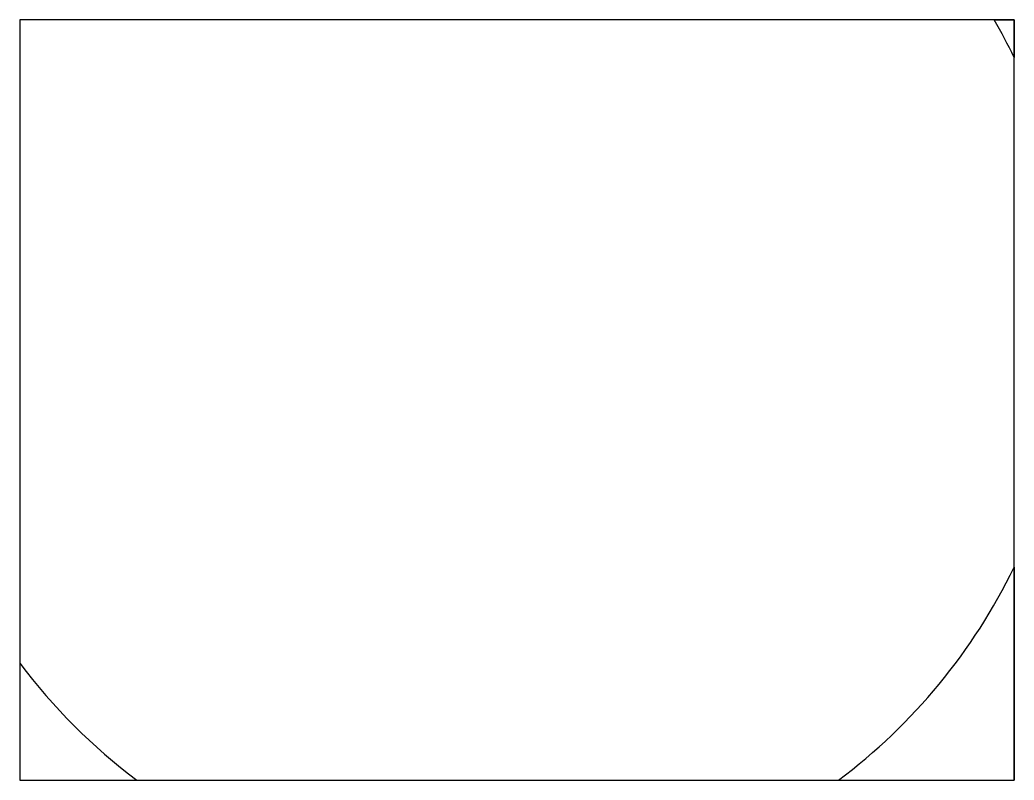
# Model space of a CAD drawing. Extents: x 0 to 17, y 0 to 13.
import ezdxf

# ---------------------------------------------------------------- set-up
doc = ezdxf.new("R2010")
doc.units = 0
doc.layers.get('0').update_dxf_attribs({"linetype": 'CONTINUOUS'})

# ---------------------------------------------------------------- blocks, each defined once
blk = doc.blocks.new('*U4')
at = {"color": 7}
for p, q in [((0, 13), (0, 13, 1)), ((0, 13), (0, 0)), ((17, 13), (0, 13)), ((0, 13, 1), (0, 2, 1)), ((16.660254, 13, 1), (0, 13, 1)), ((16.660254, 13, 3), (17, 13, 3)), ((16.660254, 13, 1), (16.660254, 13, 3)), ((17, 13), (17, 13, 3)), ((17, 13, 3), (17, 12.358899, 3)), ((17, 0), (17, 13)), ((17, 3.641101, 1), (17, 12.358899, 1)), ((17, 12.358899, 1), (17, 12.358899, 3)), ((17, 3.641101, 3), (17, 0, 3)), ((17, 3.641101, 1), (17, 3.641101, 3)), ((0, 2, 3), (0, 0, 3)), ((0, 2, 1), (0, 2, 3)), ((0, 0), (0, 0, 3)), ((0, 0, 3), (2, 0, 3)), ((0, 0), (17, 0)), ((2, 0, 1), (14, 0, 1)), ((2, 0, 1), (2, 0, 3)), ((14, 0, 3), (17, 0, 3)), ((14, 0, 1), (14, 0, 3)), ((17, 0, 3), (17, 0))]:
    blk.add_line(p, q, dxfattribs=at)
for centre, start, end in [((8, 8, 1), 25.841933, 30), ((8, 8, 3), 25.841933, 30), ((8, 8, 1), 306.869898, 334.158067), ((8, 8, 3), 306.869898, 334.158067), ((8, 8, 1), 216.869898, 233.130102), ((8, 8, 3), 216.869898, 233.130102)]:
    blk.add_arc(centre, 10, start, end, dxfattribs=at)

msp = doc.modelspace()

# ---------------------------------------------------------------- block references
msp.add_blockref('*U4', (0, 0))

doc.saveas('drawing.dxf')
